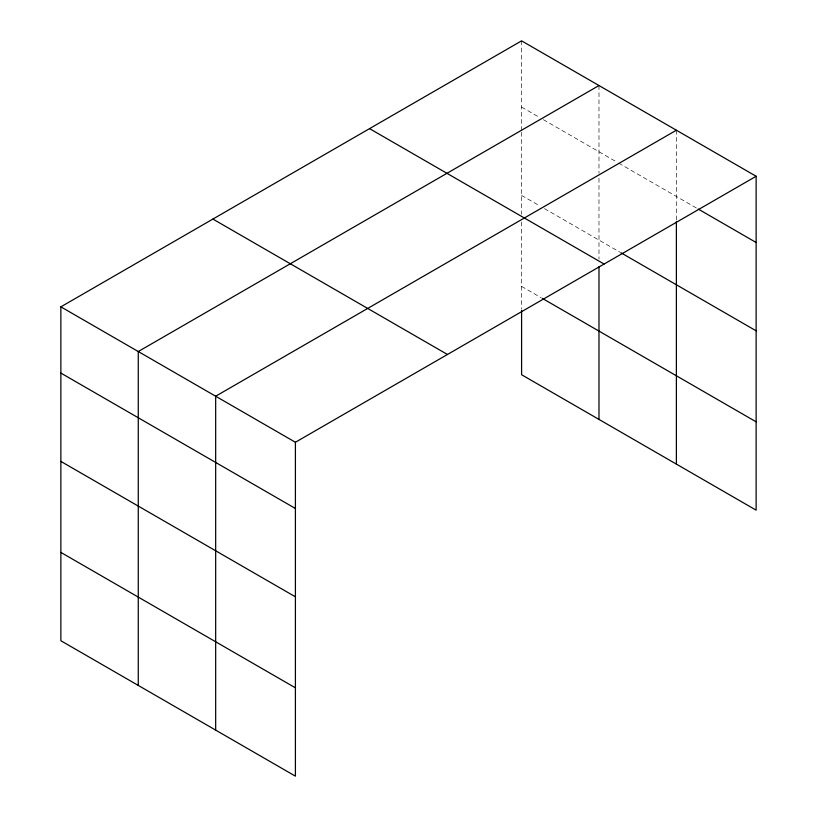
<?xml version="1.0" encoding="UTF-8"?>
<svg xmlns="http://www.w3.org/2000/svg" width="817" height="817" viewBox="0 0 817 817"><rect width="100%" height="100%" fill="white"/><g stroke="black" fill="none" stroke-linecap="round" stroke-linejoin="round"><path stroke-width="0.61" stroke-dasharray="4.08 3.06" d="M521.593 107.078L539.026 117.148M543.387 119.67L617.519 162.46M618.612 163.094L697.146 208.437M521.593 195.406L540.119 206.109M544.479 208.621L619.705 252.055M521.593 286.41L541.211 297.745M676.384 130.22L676.384 220.427M598.984 85.54L598.984 173.214M598.984 178.259L598.984 259.05M521.593 40.85L521.593 131.057M521.593 132.313L521.593 214.371M521.593 221.948L521.593 309.122"/><path stroke-width="1.23" d="M756.134 176.268L521.593 40.85L60.867 306.845L60.867 640.732L295.407 776.15L295.407 442.263L756.134 176.268L756.134 510.155L521.593 374.737L521.593 310.389M598.984 85.54L138.267 351.535L138.267 685.422M676.384 130.22L215.668 396.214L215.668 730.112M698.239 209.06L756.134 242.496M620.787 252.678L756.134 330.824M369.55 128.626L604.1 264.044M542.304 298.368L756.134 421.827M212.9 219.068L447.45 354.476M60.867 306.845L295.407 442.263M60.867 373.073L295.407 508.491M60.867 461.401L295.407 596.818M60.867 552.404L295.407 687.822M676.384 221.683L676.384 464.117M598.984 266.638L598.984 419.427"/></g></svg>
